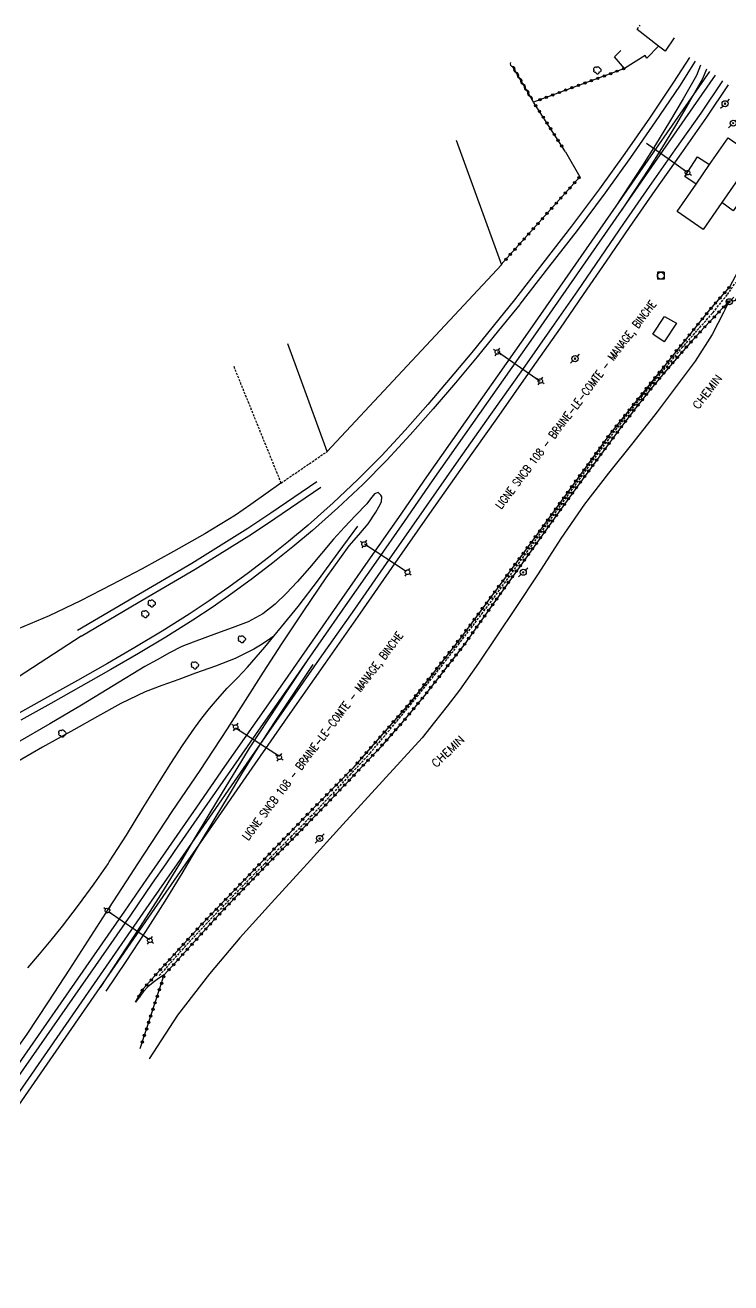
# Model space of a CAD drawing. Header units: millimetres. Extents: x 138000 to 139000, y 124000 to 125000.
# Drawn here: x 138608.4 to 138762.7, y 124084.4 to 124359.3 of the extents above; entities that cross this region are included whole.
import ezdxf

# ---------------------------------------------------------------- set-up
doc = ezdxf.new("R2010")
doc.units = ezdxf.units.MM
doc.linetypes.add('DASHED', pattern=[0.75, 0.5, -0.25])
doc.layers.get('0').update_dxf_attribs({"linetype": 'CONTINUOUS'})
for name, color, linetype in [('W0070', 7, 'DASHED'), ('W0101', 7, 'CONTINUOUS'), ('W0104', 1, 'CONTINUOUS'), ('W0112', 1, 'DASHED'), ('W0211', 2, 'CONTINUOUS'), ('W0214', 2, 'CONTINUOUS'), ('W0300', 7, 'CONTINUOUS'), ('W0310', 3, 'CONTINUOUS'), ('W0322', 7, 'CONTINUOUS'), ('W0323', 7, 'CONTINUOUS'), ('W0330', 7, 'CONTINUOUS'), ('W0420', 7, 'CONTINUOUS'), ('W0473', 7, 'CONTINUOUS'), ('W0610', 7, 'CONTINUOUS'), ('W0611', 7, 'CONTINUOUS'), ('W0700', 7, 'CONTINUOUS'), ('W0989', 7, 'CONTINUOUS')]:
    doc.layers.add(name, color=color, linetype=linetype)
doc.styles.get("Standard").update_dxf_attribs({"font": 'romans.shx', "width": 0.85})

# ---------------------------------------------------------------- blocks, each defined once
blk = doc.blocks.new('T473')
for p, q in [((-0.166667, 0.166667), (0.166667, -0.166667)), ((-0.166667, -0.166667), (0.166667, 0.166667)), ((0.500001, 0.500001), (1.000002, 1.000002)), ((-1.000002, -1.000002), (-0.500001, -0.500001))]:
    blk.add_line(p, q)
blk.add_ellipse((0, 0), major_axis=(0.471405, 0.471405), ratio=1, start_param=5.4977871438, end_param=11.780972451)
blk = doc.blocks.new('T300')
for p, q in [((-0.8, 0.51), (-0.86, 0.34)), ((-0.86, 0.34), (-0.86, 0.17)), ((-0.86, 0.17), (-0.74, 0.06)), ((-0.69, 0.63), (-0.8, 0.51)), ((-0.8, -0.06), (-0.74, 0.06)), ((-0.74, 0.06), (-0.69, 0.11)), ((-0.57, 0.69), (-0.69, 0.63)), ((-0.46, 0.69), (-0.57, 0.69)), ((-0.29, 0.63), (-0.46, 0.69)), ((-0.29, 0.63), (-0.17, 0.74)), ((-0.23, 0.57), (-0.29, 0.63)), ((-0.17, 0.74), (-0.06, 0.8)), ((-0.06, 0.8), (0.06, 0.8)), ((0.06, 0.8), (0.23, 0.74)), ((0.23, 0.74), (0.34, 0.63)), ((0.34, 0.63), (0.4, 0.51)), ((0.46, 0.46), (0.34, 0.46)), ((0.4, 0.51), (0.4, 0.46)), ((0.57, 0.4), (0.46, 0.46)), ((0.57, 0.4), (0.69, 0.29)), ((0.69, 0.29), (0.74, 0.17)), ((0.74, 0.06), (0.69, -0.17)), ((0.74, 0.17), (0.74, 0.06)), ((-0.8, -0.17), (-0.8, -0.06)), ((-0.8, -0.23), (-0.8, -0.17)), ((-0.74, -0.34), (-0.8, -0.23)), ((-0.69, -0.4), (-0.74, -0.34)), ((-0.51, -0.46), (-0.69, -0.4)), ((-0.4, -0.46), (-0.51, -0.46)), ((-0.4, -0.46), (-0.34, -0.46)), ((-0.34, -0.46), (-0.34, -0.4)), ((-0.34, -0.51), (-0.34, -0.46)), ((-0.29, -0.63), (-0.34, -0.51)), ((-0.17, -0.74), (-0.29, -0.63)), ((-0.06, -0.8), (-0.17, -0.74)), ((0.06, -0.8), (-0.06, -0.8)), ((0.17, -0.74), (0.06, -0.8)), ((0.23, -0.69), (0.17, -0.74)), ((0.29, -0.46), (0.23, -0.46)), ((0.29, -0.63), (0.23, -0.69)), ((0.46, -0.4), (0.29, -0.46)), ((0.34, -0.51), (0.29, -0.63)), ((0.34, -0.51), (0.34, -0.46)), ((0.57, -0.34), (0.46, -0.4)), ((0.63, -0.29), (0.57, -0.34)), ((0.69, -0.17), (0.63, -0.29))]:
    blk.add_line(p, q)
blk = doc.blocks.new('T610')
for p, q in [((-0.500001, 0), (-1.000002, 0)), ((0, 0.500001), (0, 1.000002)), ((0.500001, 0), (1.000002, 0)), ((0, -0.500001), (0, -1.000002))]:
    blk.add_line(p, q)
blk.add_ellipse((0, 0), major_axis=(-0.353554, 0.353554), ratio=1, start_param=3.926990817, end_param=10.2101761242)
blk = doc.blocks.new('T420')
for p, q in [((0.75, 0.75), (-0.75, 0.75)), ((-0.75, 0.75), (-0.75, -0.75)), ((0.75, 0.75), (0.75, -0.75)), ((0.75, -0.75), (-0.75, -0.75))]:
    blk.add_line(p, q)
blk.add_ellipse((0, 0), major_axis=(-0.53, 0.53), ratio=1, start_param=3.926991, end_param=10.210176)
blk = doc.blocks.new('t310o')
at = {"color": 0, "linetype": 'Continuous'}
for centre, start, end in [((-0.5, 0.38), 216.8699, 323.1304), ((0.5, -0.37), 36.8699, 143.1303)]:
    blk.add_arc(centre, 0.625, start, end, dxfattribs=at)
blk = doc.blocks.new('t323o')
at = {"color": 0, "linetype": 'Continuous'}
for radius in [0.25, 0.15]:
    blk.add_circle((0, 0), radius, dxfattribs=at)
blk = doc.blocks.new('t322o')
at = {"color": 0, "linetype": 'Continuous'}
for radius in [0.25, 0.15]:
    blk.add_circle((0, 0), radius, dxfattribs=at)

msp = doc.modelspace()

# ---------------------------------------------------------------- linework, layer by layer
at = {"layer": 'W0070'}
for points in [[(138683.84, 124200.17), (138686.79, 124203.69), (138689.75, 124207.22), (138692.68, 124210.76), (138697.97, 124217.32), (138703.17, 124223.95), (138708.29, 124230.63), (138713.24, 124237.33), (138718.1, 124244.09), (138722.97, 124250.84), (138728.21, 124258.12), (138733.47, 124265.4), (138738.86, 124272.57), (138743.17, 124278.03), (138747.57, 124283.42), (138752.01, 124288.77), (138755.38, 124292.63), (138758.79, 124296.47), (138761.97, 124300.47), (138763.78, 124303.1)], [(138683.84, 124200.17), (138679.59, 124195.61), (138675.34, 124191.05), (138671.06, 124186.52), (138666.63, 124181.97), (138662.16, 124177.46), (138660.74, 124176)], [(138660.74, 124176), (138657.72, 124172.92), (138652.95, 124168.01), (138648.21, 124163.09), (138643.55, 124158.09), (138641.57, 124155.87), (138639.59, 124153.65), (138637.62, 124151.42)]]:
    msp.add_lwpolyline(points, dxfattribs=at)
at = {"layer": 'W0101'}
for points in [[(138750.35, 124356.57), (138748.34, 124353.64), (138746.92, 124354.75), (138742.24, 124358.41), (138742.49, 124358.85)], [(138742.72, 124359.09), (138742.89, 124359.33)]]:
    msp.add_lwpolyline(points, dxfattribs=at)
at = {"layer": 'W0104'}
for points in [[(138746.92, 124354.75), (138744.36, 124352.14), (138744, 124352.71), (138739.48, 124349.87), (138737.29, 124352.4), (138738.66, 124353.8)], [(138702.64, 124334.15), (138712.56, 124306.91), (138674.46, 124266.13), (138668.57, 124282.29), (138665.89, 124289.66)], [(138755.12, 124324.6), (138752.62, 124326.23), (138755.44, 124330.55), (138758.05, 124328.84)], [(138763.72, 124324.86), (138766.27, 124323.03), (138763.22, 124318.77), (138760.73, 124320.55)]]:
    msp.add_lwpolyline(points, dxfattribs=at)
for points in [[(138762.1, 124334.68), (138767.79, 124330.74), (138763.72, 124324.86), (138760.73, 124320.55), (138756.65, 124314.65), (138750.95, 124318.59), (138755.12, 124324.6), (138758.05, 124328.84)], [(138748.24, 124295.67), (138750.82, 124294.18), (138748.16, 124290.13), (138745.68, 124291.76)]]:
    msp.add_lwpolyline(points, close=True, dxfattribs=at)
at = {"layer": 'W0112'}
msp.add_lwpolyline([(138654.03, 124284.75), (138664.37, 124259.24), (138674.46, 124266.13)], dxfattribs=at)
at = {"layer": 'W0211'}
for points in [[(138664.37, 124259.24), (138661.07, 124256.88), (138657.76, 124254.52), (138654.42, 124252.24), (138647.75, 124248.11), (138640.91, 124244.25), (138634.01, 124240.51), (138627.3, 124236.96), (138620.53, 124233.51), (138613.68, 124230.23), (138606.76, 124227.32), (138599.78, 124224.56), (138592.96, 124221.49), (138582.33, 124215.03), (138572.18, 124207.7), (138561.88, 124200.6), (138552.23, 124194.79), (138542.46, 124189.18), (138532.72, 124183.51), (138523.81, 124178.14), (138520.29, 124176)], [(138633.06, 124176), (138634.58, 124178.34), (138640.6, 124187.4), (138646.67, 124196.42), (138652.67, 124205.49), (138656.64, 124211.69), (138660.57, 124217.91), (138664.56, 124224.09), (138669.35, 124231.31), (138674.23, 124238.48), (138679.31, 124245.49), (138681.36, 124247.9), (138683.42, 124250.29), (138685.11, 124252.9), (138685.77, 124254.01), (138686.37, 124255.15), (138686.39, 124256.2), (138686.18, 124256.55), (138685.9, 124256.9), (138685.62, 124257.14), (138684.82, 124256.89), (138683.97, 124255.78), (138683.13, 124254.67), (138680.65, 124252.14), (138678.22, 124249.56), (138675.83, 124246.95), (138673.2, 124243.85), (138670.63, 124240.69), (138667.93, 124237.65), (138665.56, 124235.16), (138663.09, 124232.74), (138660.42, 124230.65), (138657.2, 124228.93), (138653.73, 124227.59), (138650.25, 124226.31), (138647.72, 124225.38), (138645.19, 124224.48), (138642.7, 124223.47), (138639.97, 124222.11), (138637.3, 124220.62), (138634.63, 124219.13)], [(138634.63, 124219.13), (138627.71, 124214.92), (138620.79, 124210.71), (138613.83, 124206.57), (138606.77, 124202.54), (138599.68, 124198.59), (138592.6, 124194.6), (138583.72, 124189.43), (138574.87, 124184.21), (138566.04, 124178.95), (138561.18, 124176)], [(138622.81, 124160.13), (138626.72, 124166.2), (138630.64, 124172.28), (138633.06, 124176)], [(138581.94, 124099.47), (138581.94, 124099.47), (138587.58, 124108.13), (138593.51, 124117.19), (138598.66, 124124.36), (138603.82, 124131.52), (138608.88, 124138.75), (138613.58, 124145.84), (138618.2, 124152.98), (138622.81, 124160.13)], [(138638.87, 124151.74), (138637.63, 124150.91), (138636.4, 124150.07), (138635.26, 124149.14), (138634.3, 124148.07), (138633.43, 124146.91), (138632.56, 124145.74)]]:
    msp.add_lwpolyline(points, dxfattribs=at)
at = {"layer": 'W0214'}
for points in [[(138762.33, 124298.98), (138761.11, 124296.55), (138759.89, 124294.12), (138758.61, 124291.73), (138754.9, 124285.9), (138750.77, 124280.31), (138746.57, 124274.78), (138741.31, 124268.04), (138735.93, 124261.38), (138730.73, 124254.6), (138725.55, 124247.08), (138720.58, 124239.42), (138715.57, 124231.79), (138711.57, 124225.81), (138707.54, 124219.85), (138703.37, 124213.99), (138700.68, 124210.47), (138697.94, 124206.99), (138695.2, 124203.52)], [(138626.56, 124176), (138626.84, 124176.41), (138630.58, 124182.23), (138634.16, 124188.15), (138637.8, 124194.03), (138640.29, 124197.96), (138642.82, 124201.87), (138645.47, 124205.68), (138647.09, 124207.83), (138648.76, 124209.95), (138650.47, 124212.02), (138652.63, 124214.38), (138654.86, 124216.69), (138657.05, 124219.02), (138660.83, 124223.35), (138662.8, 124225.74), (138664.5, 124227.79), (138668.1, 124232.28), (138672.54, 124238.07), (138676.87, 124243.96), (138681.2, 124249.84)], [(138620.69, 124225.78), (138607.17, 124216.96), (138593.65, 124208.13), (138579.71, 124200.09), (138570.12, 124195.53), (138560.35, 124191.31), (138550.65, 124186.96), (138537.59, 124180.6), (138528.61, 124176)], [(138662.8, 124225.74), (138661.35, 124224.77), (138659.9, 124223.8), (138658.42, 124222.89), (138654.32, 124220.88), (138650.03, 124219.23), (138645.71, 124217.64), (138642.02, 124216.29), (138638.31, 124215), (138634.66, 124213.57), (138629.38, 124211.02), (138624.23, 124208.18), (138619.12, 124205.27), (138612.26, 124201.49), (138605.47, 124197.6), (138599, 124193.25), (138595.6, 124190.63), (138592.3, 124187.87), (138589.18, 124184.93), (138587.73, 124183.4), (138586.33, 124181.81), (138584.93, 124180.23)], [(138695.2, 124203.52), (138686.54, 124194.06), (138677.88, 124184.6), (138670.09, 124176)], [(138609.01, 124153.23), (138611.55, 124156.26), (138614.1, 124159.29), (138616.6, 124162.36), (138620.12, 124166.96), (138623.54, 124171.65), (138626.56, 124176)], [(138670.09, 124176), (138669.27, 124175.1), (138662.32, 124167.46), (138655.4, 124159.79), (138648.71, 124151.93), (138641.76, 124142.92), (138635.53, 124133.34), (138635.53, 124133.34)]]:
    msp.add_lwpolyline(points, dxfattribs=at)
at = {"layer": 'W0310'}
msp.add_lwpolyline([(138719.56, 124342.52), (138717.36, 124346.3), (138714.98, 124350.37)], dxfattribs=at)
at = {"layer": 'W0322'}
for points in [[(138762.33, 124298.98), (138759.65, 124296.16), (138756.98, 124293.34), (138754.35, 124290.49), (138751.24, 124286.99), (138748.19, 124283.43), (138745.2, 124279.83), (138741.63, 124275.31), (138738.15, 124270.7), (138734.71, 124266.08), (138729.16, 124258.55), (138723.69, 124250.96), (138718.24, 124243.35), (138713.66, 124236.93), (138709.11, 124230.5), (138704.55, 124224.07)], [(138704.55, 124224.07), (138700.14, 124218.43), (138695.72, 124212.78), (138691.18, 124207.25), (138685.58, 124200.95), (138684.79, 124200.12), (138679.8, 124194.8), (138673.97, 124188.7), (138666.88, 124181.4), (138661.53, 124176)], [(138661.53, 124176), (138659.71, 124174.16), (138652.64, 124166.83), (138648.02, 124161.83), (138643.45, 124156.78), (138638.87, 124151.74)]]:
    msp.add_lwpolyline(points, dxfattribs=at)
at = {"layer": 'W0323'}
for points in [[(138739.48, 124349.87), (138719.56, 124342.52)], [(138784.3, 124343.48), (138784.3, 124343.48), (138783.32, 124341.21), (138774.37, 124324.45), (138762.51, 124302.17), (138758.06, 124297.1), (138750.87, 124288.23), (138736.18, 124269.81), (138720.45, 124248.12), (138703.81, 124225.63), (138692.76, 124211.44), (138682.96, 124200.23), (138680.05, 124196.91)], [(138726.57, 124331.64), (138719.56, 124342.52)], [(138786.63, 124342.38), (138785.68, 124342.91), (138777.7, 124325.12), (138765.74, 124302.59), (138763.6, 124299.04), (138763.41, 124299.03), (138762.33, 124298.98)], [(138712.53, 124306.99), (138729.71, 124326.19)], [(138659.75, 124176), (138669.77, 124186.41), (138680.05, 124196.91)], [(138632.56, 124145.74), (138634.29, 124148.73), (138637.95, 124152.79), (138646.9, 124162.65), (138659.75, 124176)], [(138633.59, 124135.63), (138635.99, 124142.99), (138638.87, 124151.74)]]:
    msp.add_lwpolyline(points, dxfattribs=at)
at = {"layer": 'W0330'}
msp.add_lwpolyline([(138726.57, 124331.64), (138729.71, 124326.19)], dxfattribs=at)
at = {"layer": 'W0611'}
for points in [[(138744.26, 124333.56), (138752.99, 124327.33)], [(138711.73, 124288), (138721.05, 124281.49)], [(138682.64, 124245.98), (138691.77, 124239.96)], [(138664.02, 124199.48), (138654.44, 124205.67)], [(138626.64, 124165.56), (138635.66, 124159.46)]]:
    msp.add_lwpolyline(points, dxfattribs=at)
at = {"layer": 'W0700'}
for points in [[(138753.68, 124352.29), (138750.2, 124346.86), (138744.89, 124339.03), (138739.51, 124331.26), (138734.01, 124323.56), (138727.88, 124315.4), (138721.63, 124307.32), (138715.38, 124299.25)], [(138754.91, 124351.42), (138751.48, 124346), (138746.16, 124338.16), (138740.76, 124330.38), (138735.24, 124322.66), (138729.1, 124314.47), (138722.84, 124306.39), (138716.58, 124298.31)], [(138756.09, 124350.6), (138755.2, 124348.33), (138752.27, 124343.25), (138749.31, 124338.2), (138746.27, 124333.19), (138743.4, 124328.68), (138740.48, 124324.21), (138737.55, 124319.74)], [(138758.04, 124349.23), (138737.55, 124319.74), (138718.75, 124292.7), (138696.2, 124260.57)], [(138759.26, 124348.38), (138720, 124291.83), (138697.45, 124259.7)], [(138757.4, 124349.68), (138756.52, 124347.57), (138753.6, 124342.49), (138750.62, 124337.41), (138747.57, 124332.38), (138744.69, 124327.85), (138741.76, 124323.37), (138738.83, 124318.9)], [(138703.28, 124264.31), (138710.27, 124274.19), (138717.26, 124284.06), (138724.19, 124293.96), (138729.24, 124301.28), (138734.26, 124308.63), (138739.31, 124315.96), (138744.93, 124324.03), (138750.57, 124332.07), (138756.2, 124340.12), (138760.99, 124347.16)], [(138704.53, 124263.42), (138711.52, 124273.3), (138718.51, 124283.18), (138725.45, 124293.09), (138730.5, 124300.42), (138735.52, 124307.76), (138740.57, 124315.09), (138746.18, 124323.15), (138751.83, 124331.19), (138757.45, 124339.24), (138762.21, 124346.3)], [(138715.38, 124299.25), (138710.72, 124293.53), (138706.07, 124287.8), (138701.34, 124282.14), (138696.45, 124276.42), (138691.49, 124270.77), (138686.38, 124265.27), (138681.17, 124260.03), (138675.8, 124254.94), (138670.28, 124250.02), (138666.02, 124246.45), (138661.67, 124242.98), (138657.24, 124239.6), (138652.99, 124236.49), (138648.67, 124233.47), (138644.3, 124230.54), (138638.42, 124226.84), (138632.45, 124223.3), (138626.45, 124219.82), (138619.9, 124216.07), (138613.32, 124212.4), (138606.73, 124208.72)], [(138716.56, 124298.29), (138711.91, 124292.56), (138707.25, 124286.83), (138702.51, 124281.15), (138697.61, 124275.42), (138692.63, 124269.74), (138687.48, 124264.21), (138682.23, 124258.94), (138676.83, 124253.81), (138671.28, 124248.86), (138666.98, 124245.26), (138662.61, 124241.77), (138658.16, 124238.38), (138653.88, 124235.25), (138649.54, 124232.21), (138645.13, 124229.25), (138639.22, 124225.54), (138633.23, 124221.98), (138627.21, 124218.49), (138620.65, 124214.74), (138614.06, 124211.06), (138607.48, 124207.38)], [(138641.72, 124176), (138646.18, 124182.43), (138657.5, 124198.71), (138665.16, 124209.71), (138672.82, 124220.7), (138680.49, 124231.7), (138688.08, 124242.57), (138695.68, 124253.43), (138703.28, 124264.3)], [(138643.58, 124176), (138647.44, 124181.55), (138658.75, 124197.83), (138666.41, 124208.83), (138674.08, 124219.83), (138681.74, 124230.82), (138689.34, 124241.69), (138696.93, 124252.56), (138704.53, 124263.42)], [(138696.2, 124260.57), (138690.03, 124251.71), (138683.86, 124242.85), (138677.68, 124233.98), (138671.18, 124224.68), (138664.68, 124215.37), (138658.18, 124206.06), (138652.05, 124197.24), (138645.91, 124188.41), (138639.79, 124179.58), (138637.32, 124176)], [(138619.92, 124227.1), (138632.39, 124234.43), (138644.85, 124241.74), (138657.09, 124249.36), (138662.14, 124252.72), (138667.18, 124256.15), (138672.22, 124259.58)], [(138620.69, 124225.78), (138633.17, 124233.11), (138645.64, 124240.43), (138657.92, 124248.07), (138662.99, 124251.45), (138668.04, 124254.88), (138673.08, 124258.31)], [(138697.45, 124259.7), (138691.28, 124250.84), (138685.11, 124241.97), (138678.93, 124233.11), (138672.43, 124223.8), (138670.09, 124220.44), (138665.93, 124214.5), (138659.44, 124205.19), (138653.3, 124196.37), (138647.17, 124187.54), (138641.05, 124178.71), (138639.18, 124176)], [(138670.09, 124220.44), (138665.85, 124214.07), (138661.61, 124207.7), (138657.45, 124201.27), (138654.47, 124196.46), (138651.53, 124191.61), (138648.6, 124186.76), (138644.98, 124180.72), (138642.17, 124176)], [(138671.36, 124219.6), (138667.12, 124213.22), (138662.89, 124206.86), (138658.75, 124200.45), (138655.77, 124195.65), (138652.84, 124190.82), (138649.91, 124185.97), (138646.3, 124179.93), (138643.95, 124176)], [(138623.58, 124149.85), (138634.88, 124166.14), (138641.72, 124176)], [(138624.83, 124148.98), (138636.14, 124165.27), (138643.58, 124176)], [(138642.17, 124176), (138641.38, 124174.67), (138637.7, 124168.66), (138633.47, 124162.07), (138629.15, 124155.52), (138624.83, 124148.98)], [(138637.32, 124176), (138634.98, 124172.63), (138630.18, 124165.67), (138625.38, 124158.71)], [(138643.95, 124176), (138642.69, 124173.88), (138639, 124167.85), (138634.75, 124161.23), (138630.43, 124154.68), (138626.11, 124148.14)], [(138639.18, 124176), (138636.24, 124171.76), (138631.44, 124164.8), (138626.64, 124157.85)], [(138625.38, 124158.71), (138604.02, 124128.01), (138577.32, 124089.51), (138575.85, 124087.4)], [(138626.63, 124157.84), (138605.27, 124127.14), (138578.57, 124088.63), (138577.11, 124086.52)], [(138578.87, 124085.28), (138579.79, 124086.61), (138623.58, 124149.85)], [(138580.12, 124084.4), (138581.05, 124085.74), (138624.83, 124148.98)]]:
    msp.add_lwpolyline(points, dxfattribs=at)

# ---------------------------------------------------------------- block references
at = {"layer": 'W0300'}
for p in [(138733.57, 124349.44), (138636.16, 124232.89), (138634.75, 124230.56), (138655.86, 124225.07), (138645.59, 124219.37), (138616.61, 124204.47)]:
    msp.add_blockref('T300', p, dxfattribs=at)
at = {"layer": 'W0310'}
for p, rotation in [((138715.02, 124350.3), 120.2499097382111), ((138715.78, 124349), 120.2499097382111), ((138716.53, 124347.71), 120.2499097382111), ((138717.29, 124346.41), 120.2499097382111), ((138718.05, 124345.12), 120.2441676538327), ((138718.8, 124343.82), 120.2441676538327)]:
    msp.add_blockref('t310o', p, dxfattribs=dict(at, rotation=rotation))
at = {"layer": 'W0322'}
for p, rotation in [((138762.18, 124298.83), 226.5340621030133), ((138759.09, 124295.56), 226.5335036146167), ((138760.12, 124296.65), 226.5340621030133), ((138761.15, 124297.74), 226.5340621030133), ((138757.02, 124293.38), 226.5335036146167), ((138758.05, 124294.47), 226.5335036146167), ((138753.98, 124290.07), 228.3928745461476), ((138754.99, 124291.18), 227.3072965943003), ((138756, 124292.28), 227.3072965943003), ((138751.99, 124287.83), 228.3928745461476), ((138752.98, 124288.95), 228.3928745461476), ((138749.04, 124284.43), 229.3191187231788), ((138750.02, 124285.56), 229.3191187231788), ((138750.99, 124286.7), 229.3191187231788), ((138747.11, 124282.13), 230.3103391815136), ((138748.06, 124283.29), 230.3103391815136), ((138745.19, 124279.82), 231.7439279877035), ((138746.15, 124280.98), 230.3103391815136), ((138742.4, 124276.29), 231.7439279877035), ((138743.33, 124277.47), 231.7439279877035), ((138744.26, 124278.65), 231.7439279877035), ((138740.58, 124273.91), 232.9671048087864), ((138741.48, 124275.11), 232.9671048087864), ((138738.77, 124271.52), 232.9671048087864), ((138739.67, 124272.71), 232.9671048087864), ((138736.08, 124267.91), 233.3288726911902), ((138736.97, 124269.11), 233.3288726911902), ((138737.87, 124270.32), 233.3288726911902), ((138734.29, 124265.5), 233.6187617045343), ((138735.18, 124266.71), 233.3288726911902), ((138732.51, 124263.09), 233.6187617045343), ((138733.4, 124264.3), 233.6187617045343), ((138730.73, 124260.67), 233.6187617045343), ((138731.62, 124261.88), 233.6187617045343), ((138728.07, 124257.04), 234.1833050141983), ((138728.95, 124258.26), 234.1833050141983), ((138729.84, 124259.47), 233.6187617045343), ((138726.32, 124254.61), 234.1833050141983), ((138727.2, 124255.82), 234.1833050141983), ((138724.56, 124252.17), 234.1833050141983), ((138725.44, 124253.39), 234.1833050141983), ((138721.94, 124248.52), 234.3890130309396), ((138722.81, 124249.74), 234.3890130309396), ((138723.68, 124250.96), 234.3890130309396), ((138720.19, 124246.08), 234.3890130309396), ((138721.06, 124247.3), 234.3890130309396), ((138718.44, 124243.64), 234.3890130309396), ((138719.32, 124244.86), 234.3890130309396), ((138716.7, 124241.2), 234.5071115957102), ((138717.57, 124242.42), 234.5071115957102), ((138714.09, 124237.53), 234.5071115957102), ((138714.96, 124238.76), 234.5071115957102), ((138715.83, 124239.98), 234.5071115957102), ((138712.35, 124235.09), 234.6803815050886), ((138713.22, 124236.31), 234.6803815050886), ((138710.62, 124232.64), 234.6803815050886), ((138711.49, 124233.86), 234.6803815050886), ((138708.88, 124230.19), 234.6786528450896), ((138709.75, 124231.42), 234.6803815050886), ((138706.28, 124226.52), 234.6786528450896), ((138707.15, 124227.74), 234.6786528450896), ((138708.02, 124228.97), 234.6786528450896), ((138704.5, 124224.01), 231.9882725047198), ((138705.42, 124225.3), 234.6786528450896), ((138702.65, 124221.65), 231.9882725047198), ((138703.58, 124222.83), 231.9882725047198), ((138700.81, 124219.29), 231.9882725047198), ((138701.73, 124220.47), 231.9882725047198), ((138698.04, 124215.74), 231.9833481658793), ((138698.96, 124216.92), 231.9833481658793), ((138699.88, 124218.11), 231.9833481658793), ((138696.19, 124213.38), 231.9833481658793), ((138697.11, 124214.56), 231.9833481658793), ((138694.3, 124211.05), 230.6390895732569), ((138695.25, 124212.21), 230.6390895732569), ((138691.45, 124207.57), 230.6390895732569), ((138692.4, 124208.73), 230.6390895732569), ((138693.35, 124209.89), 230.6390895732569), ((138689.46, 124205.32), 228.3376708025673), ((138690.46, 124206.44), 228.3376708025673), ((138686.47, 124201.95), 228.3376708025673), ((138687.47, 124203.08), 228.3376708025673), ((138688.47, 124204.2), 228.3376708025673), ((138684.44, 124199.74), 226.755898119444), ((138685.47, 124200.84), 226.7357045883664), ((138681.36, 124196.47), 226.755898119444), ((138682.39, 124197.56), 226.755898119444), ((138683.42, 124198.65), 226.755898119444), ((138679.3, 124194.28), 226.3255209436237), ((138680.33, 124195.37), 226.755898119444), ((138676.19, 124191.03), 226.3255209436237), ((138677.23, 124192.11), 226.3255209436237), ((138678.27, 124193.2), 226.3255209436237), ((138674.12, 124188.86), 226.3255209436237), ((138675.16, 124189.95), 226.3255209436237), ((138670.99, 124185.63), 225.8117486435094), ((138672.03, 124186.71), 225.8117486435094), ((138673.08, 124187.78), 225.8117486435094), ((138668.9, 124183.48), 225.8117486435094), ((138669.94, 124184.56), 225.8117486435094), ((138665.75, 124180.26), 225.293220467344), ((138666.81, 124181.33), 225.293220467344), ((138667.85, 124182.41), 225.8117486435094), ((138662.58, 124177.07), 225.293220467344), ((138663.64, 124178.13), 225.293220467344), ((138664.69, 124179.2), 225.293220467344), ((138660.33, 124174.79), 225.2978413146435), ((138661.39, 124175.86), 225.2978413146435), ((138657.2, 124171.56), 226.0505967288612), ((138658.24, 124172.64), 226.0505967288612), ((138659.28, 124173.72), 226.0505967288612), ((138655.12, 124169.4), 226.0505967288612), ((138656.16, 124170.48), 226.0505967288612), ((138652.01, 124166.14), 227.2725440634238), ((138653.04, 124167.24), 226.0505967288612), ((138654.08, 124168.32), 226.0505967288612), ((138649.97, 124163.94), 227.2725440634238), ((138650.99, 124165.04), 227.2725440634238), ((138646.93, 124160.63), 227.7783594784993), ((138647.94, 124161.74), 227.7783594784993), ((138648.96, 124162.84), 227.2725440634238), ((138644.92, 124158.4), 227.7783594784993), ((138645.92, 124159.51), 227.7783594784993), ((138641.89, 124155.07), 227.778359478318), ((138642.9, 124156.18), 227.778359478318), ((138643.91, 124157.29), 227.7783594784993), ((138639.88, 124152.85), 227.778359478318), ((138640.88, 124153.96), 227.778359478318)]:
    msp.add_blockref('t322o', p, dxfattribs=dict(at, rotation=rotation))
at = {"layer": 'W0323'}
for p, rotation in [((138733.63, 124347.71), 200.2327200858807), ((138735.04, 124348.23), 200.2327200858807), ((138736.45, 124348.75), 200.2327200858807), ((138737.85, 124349.27), 200.2327200858807), ((138739.26, 124349.79), 200.2327200858807), ((138726.59, 124345.12), 200.2327200858807), ((138728, 124345.64), 200.2327200858807), ((138729.41, 124346.16), 200.2327200858807), ((138730.82, 124346.68), 200.2327200858807), ((138732.22, 124347.19), 200.2327200858807), ((138720.96, 124343.04), 200.2327200858807), ((138722.37, 124343.56), 200.2327200858807), ((138723.78, 124344.08), 200.2327200858807), ((138725.19, 124344.6), 200.2327200858807), ((138720.07, 124341.73), 122.7804338100077), ((138720.88, 124340.47), 122.7804338100077), ((138721.69, 124339.21), 122.7804338100077), ((138722.51, 124337.95), 122.7804338100077), ((138723.32, 124336.69), 122.7804338100077), ((138724.13, 124335.42), 122.7804338100077), ((138724.94, 124334.16), 122.7804338100077), ((138725.75, 124332.9), 122.7804338100077), ((138729.54, 124325.99), 48.16918660620188), ((138727.54, 124323.76), 48.16918660620188), ((138728.54, 124324.88), 48.16918660620188), ((138724.54, 124320.41), 48.16918660620188), ((138725.54, 124321.52), 48.16918660620188), ((138726.54, 124322.64), 48.16918660620188), ((138722.54, 124318.17), 48.16918660620188), ((138723.54, 124319.29), 48.16918660620188), ((138719.53, 124314.82), 48.16918660620188), ((138720.54, 124315.94), 48.16918660620188), ((138721.54, 124317.05), 48.16918660620188), ((138717.53, 124312.58), 48.16918660620188), ((138718.53, 124313.7), 48.16918660620188), ((138714.53, 124309.23), 48.16918660620188), ((138715.53, 124310.35), 48.16918660620188), ((138716.53, 124311.46), 48.16918660620188), ((138713.53, 124308.11), 48.16918660620188), ((138761.33, 124300.83), 228.7837342626323), ((138762.32, 124301.96), 228.7837342626323), ((138759.35, 124298.58), 228.7837342626323), ((138760.34, 124299.71), 228.7837342626323), ((138757.41, 124296.29), 230.976498507782), ((138758.37, 124297.45), 228.7837342626323), ((138754.58, 124292.8), 230.976498507782), ((138755.52, 124293.96), 230.976498507782), ((138756.46, 124295.13), 230.976498507782), ((138752.69, 124290.47), 230.976498507782), ((138753.63, 124291.63), 230.976498507782), ((138750.8, 124288.14), 231.4226103465587), ((138751.74, 124289.3), 230.976498507782), ((138747.99, 124284.62), 231.4226103465587), ((138748.93, 124285.79), 231.4226103465587), ((138749.86, 124286.96), 231.4226103465587), ((138746.12, 124282.27), 231.4226103465587), ((138747.06, 124283.45), 231.4226103465587), ((138743.32, 124278.76), 231.4226103465587), ((138744.25, 124279.93), 231.4226103465587), ((138745.19, 124281.1), 231.4226103465587), ((138741.44, 124276.41), 231.4226103465587), ((138742.38, 124277.58), 231.4226103465587), ((138739.57, 124274.06), 231.4226103465587), ((138740.51, 124275.24), 231.4226103465587), ((138736.77, 124270.55), 231.4226103465587), ((138737.7, 124271.72), 231.4226103465587), ((138738.64, 124272.89), 231.4226103465587), ((138734.97, 124268.14), 234.0455931944229), ((138735.85, 124269.36), 234.0455931944229), ((138733.21, 124265.72), 234.0455931944229), ((138734.09, 124266.93), 234.0455931944229), ((138731.45, 124263.29), 234.0455931944229), ((138732.33, 124264.5), 234.0455931944229), ((138728.81, 124259.65), 234.0455931944229), ((138729.69, 124260.86), 234.0455931944229), ((138730.57, 124262.07), 234.0455931944229), ((138727.05, 124257.22), 234.0455931944229), ((138727.93, 124258.43), 234.0455931944229), ((138725.28, 124254.79), 234.0455931944229), ((138726.16, 124256), 234.0455931944229), ((138723.52, 124252.36), 234.0455931944229), ((138724.4, 124253.57), 234.0455931944229), ((138720.88, 124248.72), 234.0455931944229), ((138721.76, 124249.93), 234.0455931944229), ((138722.64, 124251.15), 234.0455931944229), ((138719.1, 124246.3), 233.5081394913219), ((138719.99, 124247.51), 233.5081394913219), ((138717.32, 124243.89), 233.5081394913219), ((138718.21, 124245.1), 233.5081394913219), ((138714.64, 124240.27), 233.5081394913219), ((138715.53, 124241.48), 233.5081394913219), ((138716.43, 124242.68), 233.5081394913219), ((138712.86, 124237.86), 233.5081394913219), ((138713.75, 124239.07), 233.5081394913219), ((138711.07, 124235.45), 233.5081394913219), ((138711.97, 124236.65), 233.5081394913219), ((138709.29, 124233.04), 233.5081394913219), ((138710.18, 124234.24), 233.5081394913219), ((138706.61, 124229.42), 233.5081394913219), ((138707.51, 124230.62), 233.5081394913219), ((138708.4, 124231.83), 233.5081394913219), ((138704.83, 124227.01), 233.5081394913219), ((138705.72, 124228.21), 233.5081394913219), ((138703.02, 124224.61), 232.0909310133051), ((138703.94, 124225.8), 233.5081394913219), ((138700.25, 124221.06), 232.0909310133051), ((138701.18, 124222.25), 232.0909310133051), ((138702.1, 124223.43), 232.0909310133051), ((138698.41, 124218.7), 232.0909310133051), ((138699.33, 124219.88), 232.0909310133051), ((138696.57, 124216.33), 232.0909310133051), ((138697.49, 124217.51), 232.0909310133051), ((138693.8, 124212.78), 232.0909310133051), ((138694.72, 124213.96), 232.0909310133051), ((138695.65, 124215.15), 232.0909310133051), ((138691.9, 124210.46), 228.8231247561768), ((138692.88, 124211.6), 232.0909310133051), ((138689.93, 124208.2), 228.8231247561768), ((138690.91, 124209.33), 228.8231247561768), ((138686.96, 124204.81), 228.8231247561768), ((138687.95, 124205.94), 228.8231247561768), ((138688.94, 124207.07), 228.8231247561768), ((138684.99, 124202.56), 228.8231247561768), ((138685.98, 124203.69), 228.8231247561768), ((138682.03, 124199.17), 228.8299475937053), ((138683.01, 124200.3), 228.8231247561768), ((138684, 124201.43), 228.8231247561768), ((138679.6, 124196.45), 45.60935992363085), ((138681.04, 124198.04), 228.8299475937053), ((138677.5, 124194.31), 45.60935992363085), ((138678.55, 124195.38), 45.60935992363085), ((138674.36, 124191.09), 45.60935992363085), ((138675.4, 124192.16), 45.60935992363085), ((138676.45, 124193.24), 45.60935992363085), ((138672.26, 124188.95), 45.60935992363085), ((138673.31, 124190.02), 45.60935992363085), ((138669.11, 124185.73), 46.0963690187316), ((138670.16, 124186.8), 45.60935992363085), ((138671.21, 124187.88), 45.60935992363085), ((138667.03, 124183.57), 46.0963690187316), ((138668.07, 124184.65), 46.0963690187316), ((138663.91, 124180.32), 46.0963690187316), ((138664.95, 124181.4), 46.0963690187316), ((138665.99, 124182.48), 46.0963690187316), ((138660.79, 124177.08), 46.0963690187316), ((138661.83, 124178.16), 46.0963690187316), ((138662.87, 124179.24), 46.0963690187316), ((138658.53, 124174.73), 46.09741906311281), ((138659.57, 124175.81), 46.09741906311281), ((138656.45, 124172.57), 46.09741906311281), ((138657.49, 124173.65), 46.09741906311281), ((138653.33, 124169.32), 46.09741906311281), ((138654.37, 124170.4), 46.09741906311281), ((138655.41, 124171.49), 46.09741906311281), ((138650.21, 124166.08), 46.09741906311281), ((138651.25, 124167.16), 46.09741906311281), ((138652.29, 124168.24), 46.09741906311281), ((138648.13, 124163.92), 46.09741906311281), ((138649.17, 124165), 46.09741906311281), ((138645.06, 124160.62), 47.73354775818105), ((138646.07, 124161.73), 47.73354775818105), ((138647.09, 124162.84), 46.09741906311281), ((138643.05, 124158.4), 47.73354775818105), ((138644.05, 124159.51), 47.73354775818105), ((138640.02, 124155.07), 47.73354775818105), ((138641.03, 124156.18), 47.73354775818105), ((138642.04, 124157.29), 47.73354775818105), ((138638, 124152.85), 47.73354775818105), ((138639.01, 124153.96), 47.73354775818105), ((138636, 124150.62), 48.04548657167877), ((138637, 124151.74), 48.04548657167877), ((138638.26, 124149.89), 71.78350343926498), ((138638.73, 124151.31), 71.78350343926498), ((138633.31, 124147.04), 59.89431881545258), ((138634.06, 124148.34), 59.89431881545258), ((138634.99, 124149.51), 48.04548657167877), ((138637.32, 124147.04), 71.78350343926498), ((138637.79, 124148.46), 71.78350343926498), ((138636.38, 124144.19), 71.78350343926498), ((138636.85, 124145.61), 71.78350343926498), ((138635.45, 124141.34), 71.97605851021073), ((138635.91, 124142.76), 71.97605851021073), ((138634.99, 124139.91), 71.97605851021073), ((138634.06, 124137.06), 71.97605851021073), ((138634.52, 124138.49), 71.97605851021073)]:
    msp.add_blockref('t323o', p, dxfattribs=dict(at, rotation=rotation))
at = {"layer": 'W0420'}
msp.add_blockref('T420', (138747.39, 124304.55), dxfattribs=at)
at = {"layer": 'W0473'}
for p in [(138761.44, 124342.15), (138763.22, 124337.9), (138762.38, 124298.86), (138728.65, 124286.43), (138717.32, 124239.73), (138672.83, 124181.54)]:
    msp.add_blockref('T473', p, dxfattribs=at)
at = {"layer": 'W0610'}
for p, rotation in [((138753.24, 124327.08), 327.6000004644257), ((138711.66, 124287.88), 235.8999843660989), ((138721.05, 124281.55), 55.99997332659152), ((138682.56, 124245.88), 236.9999726715511), ((138692.02, 124239.74), 56.89997369314575), ((138654.47, 124205.9), 235.2999659078916), ((138664.01, 124199.28), 55.50003080010326), ((138626.43, 124165.78), 234.9999839995446), ((138635.71, 124159.26), 54.90001234189598)]:
    msp.add_blockref('T610', p, dxfattribs=dict(at, rotation=rotation))

# ---------------------------------------------------------------- texts
at = {"layer": 'W0989', "width": 0.8}
for p in [(138712.5, 124253.39), (138657.17, 124180.99)]:
    msp.add_text('LIGNE SNCB 108 - BRAINE-LE-COMTE - MANAGE, BINCHE', height=1.75, rotation=52.8615, dxfattribs=at).set_placement(p)
at = {"layer": 'W0989'}
for rotation, p in [(52.3924, (138755.58, 124275.2)), (43.4136, (138698.29, 124196.94))]:
    msp.add_text('CHEMIN', height=1.75, rotation=rotation, dxfattribs=at).set_placement(p)

doc.saveas('drawing.dxf')
